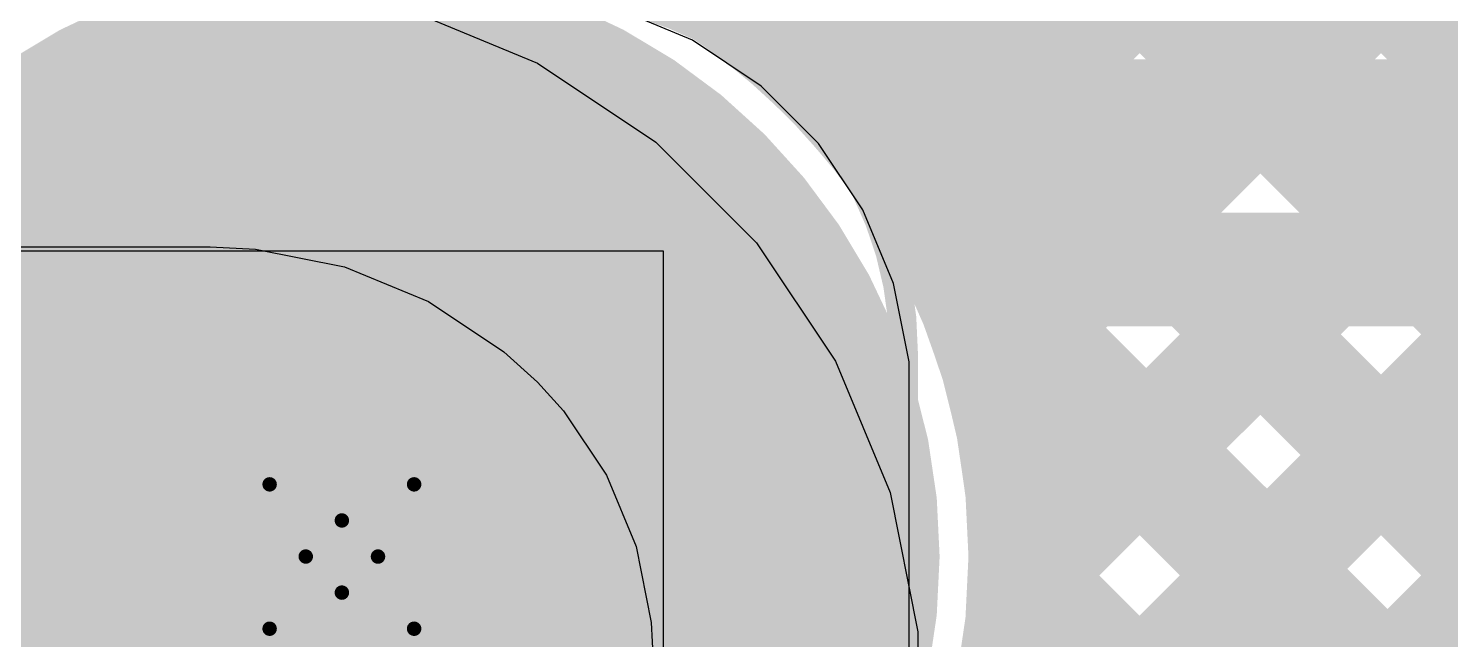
# Model space of a CAD drawing. Header units: millimetres. Extents: x 13 to 259, y -2 to 326.
# Drawn here: x 122.948 to 127.948, y 124.508 to 126.659 of the extents above; entities that cross this region are included whole.
import ezdxf

# ---------------------------------------------------------------- set-up
doc = ezdxf.new("R2010")
doc.units = ezdxf.units.MM
for name, color, linetype in [('BottomLayer', 5, 'Continuous'), ('BottomSolder', 6, 'Continuous'), ('ConnectLayer', 7, 'Continuous'), ('DrillDrawing', 1, 'Continuous'), ('Mechanical34', 56, 'Continuous'), ('MidLayer1', 16, 'Continuous'), ('MidLayer2', 76, 'Continuous'), ('MidLayer3', 90, 'Continuous'), ('MidLayer4', 156, 'Continuous'), ('MidLayer5', 130, 'Continuous'), ('MidLayer6', 216, 'Continuous'), ('MultiLayer', 9, 'Continuous'), ('TopLayer', 1, 'Continuous'), ('TopSolder', 216, 'Continuous')]:
    doc.layers.add(name, color=color, linetype=linetype)

# ---------------------------------------------------------------- blocks, each defined once
blk = doc.blocks.new('MTG240_400_159')
at = {"layer": 'BottomLayer', "const_width": 2}
blk.add_lwpolyline([(-0.95, 0, 1), (1.05, 0, 1)], format="xyb", close=True, dxfattribs=at)
at = {"layer": 'BottomSolder', "const_width": 2.1016}
blk.add_lwpolyline([(-1.0008, 0, 1), (1.1008, 0, 1)], format="xyb", close=True, dxfattribs=at)
at = {"layer": 'MidLayer1', "const_width": 2}
blk.add_lwpolyline([(-0.95, 0, 1), (1.05, 0, 1)], format="xyb", close=True, dxfattribs=at)
at = {"layer": 'MidLayer2', "const_width": 2}
blk.add_lwpolyline([(-0.95, 0, 1), (1.05, 0, 1)], format="xyb", close=True, dxfattribs=at)
at = {"layer": 'MidLayer3', "const_width": 2}
blk.add_lwpolyline([(-0.95, 0, 1), (1.05, 0, 1)], format="xyb", close=True, dxfattribs=at)
at = {"layer": 'MidLayer4', "const_width": 2}
blk.add_lwpolyline([(-0.95, 0, 1), (1.05, 0, 1)], format="xyb", close=True, dxfattribs=at)
at = {"layer": 'MidLayer5', "const_width": 2}
blk.add_lwpolyline([(-0.95, 0, 1), (1.05, 0, 1)], format="xyb", close=True, dxfattribs=at)
at = {"layer": 'MidLayer6', "const_width": 2}
blk.add_lwpolyline([(-0.95, 0, 1), (1.05, 0, 1)], format="xyb", close=True, dxfattribs=at)
at = {"layer": 'MultiLayer', "const_width": 2}
blk.add_lwpolyline([(-0.95, 0, 1), (1.05, 0, 1)], format="xyb", close=True, dxfattribs=at)
at = {"layer": 'TopLayer', "const_width": 2}
blk.add_lwpolyline([(-0.95, 0, 1), (1.05, 0, 1)], format="xyb", close=True, dxfattribs=at)
at = {"layer": 'TopSolder', "const_width": 2.1016}
blk.add_lwpolyline([(-1.0008, 0, 1), (1.1008, 0, 1)], format="xyb", close=True, dxfattribs=at)

msp = doc.modelspace()

# ---------------------------------------------------------------- linework, layer by layer
at = {"layer": 'ConnectLayer'}
for p, q in [((124.2759, 126.7274), (124.7382, 126.5359)), ((124.7382, 126.5359), (125.1542, 126.258)), ((125.1542, 126.258), (125.508, 125.9042)), ((125.508, 125.9042), (125.786, 125.4881)), ((125.1812, 125.875), (107.5, 125.875)), ((125.1812, 77.7), (125.1812, 125.875)), ((125.786, 125.4881), (125.9774, 125.0259)), ((125.9774, 125.0259), (126.075, 124.5352)), ((126.075, 124.5352), (126.075, 124.285))]:
    msp.add_line(p, q, dxfattribs=at)
at = {"layer": 'ConnectLayer', "const_width": 0.4}
for points in [[(125.6992, 126.5478), (131.1353, 131.9839)], [(125.6992, 126.5477), (131.1353, 131.9838)], [(126.0823, 126.0823), (131.5571, 131.5571)], [(126.0823, 126.0823), (131.5571, 131.5571)], [(126.0823, 126.0823), (131.5571, 131.5571)], [(126.5375, 126.5375), (131.42, 131.42)], [(126.3488, 125.5002), (132.0688, 131.2203)], [(126.3488, 125.5002), (132.0688, 131.2202)], [(127.1985, 126.35), (132.0688, 131.2203)], [(127.1985, 126.35), (132.0688, 131.2203)], [(125.6992, 126.5478), (128.9939, 129.8425)], [(126.4526, 124.7556), (131.3069, 129.6098)], [(126.4526, 124.7556), (131.3069, 129.6098)], [(128.0471, 126.35), (131.3069, 129.6098)], [(126.0823, 126.0823), (129.4182, 129.4182)], [(126.0823, 126.0823), (129.4182, 129.4182)], [(126.3488, 125.5002), (129.8425, 128.9939)], [(126.1126, 123.567), (131.4629, 128.9173)], [(126.1126, 123.567), (131.4629, 128.9173)], [(125.7827, 128.7753), (137.1066, 117.4514)], [(125.7827, 128.7753), (132.0266, 122.5314)], [(125.7827, 128.7753), (130.4179, 124.1401)], [(125.925, 128.6329), (128.2079, 126.35)], [(126.4526, 124.7556), (130.2667, 128.5697)], [(125.8442, 122.4501), (131.9167, 128.5226)], [(125.8442, 122.45), (131.9168, 128.5226)], [(125.6759, 128.0335), (131.6422, 122.0673)], [(125.676, 128.0335), (132.4645, 121.2449)], [(125.676, 128.0335), (129.9936, 123.7158)], [(126.1126, 123.567), (130.5313, 127.9858)], [(125.925, 127.7844), (127.3594, 126.35)], [(125.8442, 122.4501), (130.9556, 127.5615)], [(125.582, 127.279), (131.7744, 121.0865)], [(125.582, 127.279), (131.7744, 121.0865)], [(125.582, 127.279), (129.5694, 123.2916)], [(125.925, 127.15), (126.725, 126.35)], [(125.7014, 126.61), (126.3422, 125.9691)], [(126.725, 126.35), (132.0528, 126.35)], [(126.0823, 126.0823), (126.1557, 126.1557)], [(126.0823, 126.0823), (126.1557, 126.1557)], [(125.8442, 122.4501), (129.2041, 125.81)], [(126.1126, 123.567), (128.3556, 125.81)], [(126.3488, 125.5002), (126.6622, 125.8137)], [(126.4526, 124.7556), (127.5071, 125.81)], [(126.725, 125.81), (131.0808, 125.81)], [(127.0509, 125.81), (129.269, 123.592)], [(127.8994, 125.81), (129.6932, 124.0162)], [(126.2534, 125.759), (132.0225, 119.9899)], [(126.2534, 125.759), (132.0225, 119.9899)], [(126.2534, 125.759), (128.8447, 123.1677)], [(126.2534, 125.759), (129.1451, 122.8673)], [(126.4514, 124.7124), (131.6415, 119.5224)], [(126.4514, 124.7124), (131.6415, 119.5224)], [(126.4514, 124.7124), (128.4204, 122.7434)], [(126.4514, 124.7124), (128.7208, 122.443)]]:
    msp.add_lwpolyline(points, dxfattribs=at)
for points in [[(122.0764, 126.1708, -0.734703), (126.453, 124.8)], [(122.0764, 126.1708, -0.734703), (126.453, 124.8)], [(122.0764, 126.1708, -0.238484), (123.9844, 127.2021)], [(124.4939, 127.1617, -0.360791), (126.453, 124.8)], [(122.0764, 126.1708, -0.146663), (123.1559, 127.0305)], [(125.6307, 126.61, -0.21653), (126.453, 124.8)], [(126.725, 125.81, -0.199574), (126.3422, 125.9691)], [(126.725, 125.81, -0.198912), (126.3432, 125.9682)], [(126.453, 124.8, -1.269826), (121.9112, 125.8953)], [(123.5748, 122.4445, -0.497), (121.9112, 125.8953)], [(123.5748, 122.4445, -0.497), (121.9112, 125.8953)], [(126.453, 124.8, -1.269826), (121.9112, 125.8953)], [(126.453, 124.8, -0.438886), (123.8496, 122.4054)], [(126.453, 124.8, -0.327473), (124.7715, 122.5079)]]:
    msp.add_lwpolyline(points, format="xyb", dxfattribs=at)
at = {"layer": 'ConnectLayer', "const_width": 0.2}
for points in [[(125.5307, 126.61, 1), (125.7307, 126.61, 1)], [(125.6014, 126.61, 1), (125.8014, 126.61, 1)], [(125.5992, 126.5478, 1), (125.7992, 126.5478, 1)], [(125.5992, 126.5478, 1), (125.7992, 126.5478, 1)], [(125.5992, 126.5477, 1), (125.7992, 126.5477, 1)], [(126.4375, 126.5375, 1), (126.6375, 126.5375, 1)], [(126.625, 126.35, 1), (126.825, 126.35, 1)], [(126.625, 126.35, 1), (126.825, 126.35, 1)], [(127.0985, 126.35, 1), (127.2985, 126.35, 1)], [(127.0985, 126.35, 1), (127.2985, 126.35, 1)], [(127.2594, 126.35, 1), (127.4594, 126.35, 1)], [(127.9471, 126.35, 1), (128.1471, 126.35, 1)], [(126.0557, 126.1557, 1), (126.2557, 126.1557, 1)], [(126.0557, 126.1557, 1), (126.2557, 126.1557, 1)], [(125.9823, 126.0823, 1), (126.1823, 126.0823, 1)], [(125.9823, 126.0823, 1), (126.1823, 126.0823, 1)], [(125.9823, 126.0823, 1), (126.1823, 126.0823, 1)], [(125.9823, 126.0823, 1), (126.1823, 126.0823, 1)], [(125.9823, 126.0823, 1), (126.1823, 126.0823, 1)], [(125.9823, 126.0823, 1), (126.1823, 126.0823, 1)], [(125.9823, 126.0823, 1), (126.1823, 126.0823, 1)], [(126.2422, 125.9691, 1), (126.4422, 125.9691, 1)], [(126.2422, 125.9691, 1), (126.4422, 125.9691, 1)], [(126.2432, 125.9682, 1), (126.4432, 125.9682, 1)], [(126.5622, 125.8137, 1), (126.7622, 125.8137, 1)], [(126.625, 125.81, 1), (126.825, 125.81, 1)], [(126.625, 125.81, 1), (126.825, 125.81, 1)], [(126.625, 125.81, 1), (126.825, 125.81, 1)], [(126.9509, 125.81, 1), (127.1509, 125.81, 1)], [(127.4071, 125.81, 1), (127.6071, 125.81, 1)], [(127.7994, 125.81, 1), (127.9994, 125.81, 1)], [(126.1534, 125.759, 1), (126.3534, 125.759, 1)], [(126.1534, 125.759, 1), (126.3534, 125.759, 1)], [(126.1534, 125.759, 1), (126.3534, 125.759, 1)], [(126.1534, 125.759, 1), (126.3534, 125.759, 1)], [(126.2488, 125.5002, 1), (126.4488, 125.5002, 1)], [(126.2488, 125.5002, 1), (126.4488, 125.5002, 1)], [(126.2488, 125.5002, 1), (126.4488, 125.5002, 1)], [(126.2488, 125.5002, 1), (126.4488, 125.5002, 1)], [(126.353, 124.8, 1), (126.553, 124.8, 1)], [(126.353, 124.8, 1), (126.553, 124.8, 1)], [(126.353, 124.8, 1), (126.553, 124.8, 1)], [(126.353, 124.8, 1), (126.553, 124.8, 1)], [(126.353, 124.8, 1), (126.553, 124.8, 1)], [(126.353, 124.8, 1), (126.553, 124.8, 1)], [(126.353, 124.8, 1), (126.553, 124.8, 1)], [(126.353, 124.8, 1), (126.553, 124.8, 1)], [(126.3526, 124.7556, 1), (126.5526, 124.7556, 1)], [(126.3526, 124.7556, 1), (126.5526, 124.7556, 1)], [(126.3526, 124.7556, 1), (126.5526, 124.7556, 1)], [(126.3526, 124.7556, 1), (126.5526, 124.7556, 1)], [(126.3514, 124.7124, 1), (126.5514, 124.7124, 1)], [(126.3514, 124.7124, 1), (126.5514, 124.7124, 1)], [(126.3514, 124.7124, 1), (126.5514, 124.7124, 1)], [(126.3514, 124.7124, 1), (126.5514, 124.7124, 1)]]:
    msp.add_lwpolyline(points, format="xyb", close=True, dxfattribs=at)
at = {"layer": 'DrillDrawing', "const_width": 0.0508}
for points in [[(123.796, 125.054), (124.05, 124.927)], [(123.796, 125.054), (123.923, 124.8)], [(124.05, 124.927), (124.304, 125.054)], [(124.177, 124.8), (124.304, 125.054)], [(123.796, 124.546), (123.923, 124.8)], [(124.177, 124.8), (124.304, 124.546)], [(123.796, 124.546), (124.05, 124.673)], [(124.05, 124.673), (124.304, 124.546)]]:
    msp.add_lwpolyline(points, dxfattribs=at)
at = {"layer": 'DrillDrawing', "const_width": 0.0254}
for points in [[(123.7833, 125.054, 1), (123.8087, 125.054, 1)], [(123.7833, 125.054, 1), (123.8087, 125.054, 1)], [(124.2913, 125.054, 1), (124.3167, 125.054, 1)], [(124.2913, 125.054, 1), (124.3167, 125.054, 1)], [(124.0373, 124.927, 1), (124.0627, 124.927, 1)], [(124.0373, 124.927, 1), (124.0627, 124.927, 1)], [(123.9103, 124.8, 1), (123.9357, 124.8, 1)], [(123.9103, 124.8, 1), (123.9357, 124.8, 1)], [(124.1643, 124.8, 1), (124.1897, 124.8, 1)], [(124.1643, 124.8, 1), (124.1897, 124.8, 1)], [(124.0373, 124.673, 1), (124.0627, 124.673, 1)], [(124.0373, 124.673, 1), (124.0627, 124.673, 1)], [(123.7833, 124.546, 1), (123.8087, 124.546, 1)], [(123.7833, 124.546, 1), (123.8087, 124.546, 1)], [(124.2913, 124.546, 1), (124.3167, 124.546, 1)], [(124.2913, 124.546, 1), (124.3167, 124.546, 1)]]:
    msp.add_lwpolyline(points, format="xyb", close=True, dxfattribs=at)
at = {"layer": 'Mechanical34'}
for points, const_width in [([(126.0896, 124.8, 1), (122.0605, 124.8, 1)], 0.1), ([(125.2666, 124.8, 1), (122.8666, 124.8, 1)], 0.1), ([(126, 125.5227, 1), (126.05, 125.5227, 1)], 0.05), ([(126, 125.5227, 1), (126.05, 125.5227, 1)], 0.05), ([(124.0416, 124.8, 1), (124.0916, 124.8, 1)], 0.05), ([(124.0496, 124.8, 1), (124.0996, 124.8, 1)], 0.05), ([(124.0496, 124.8, 1), (124.0996, 124.8, 1)], 0.05), ([(124.0496, 124.8, 1), (124.0996, 124.8, 1)], 0.05), ([(125.2416, 124.8, 1), (125.2916, 124.8, 1)], 0.05), ([(125.9916, 124.8, 1), (126.0416, 124.8, 1)], 0.05), ([(126.0646, 124.8, 1), (126.1146, 124.8, 1)], 0.05)]:
    msp.add_lwpolyline(points, format="xyb", close=True, dxfattribs=dict(at, const_width=const_width))
at = {"layer": 'Mechanical34', "const_width": 0.1}
for points in [[(124.0746, 124.8), (124.0746, 126.75)], [(126.025, 78.07), (126.025, 125.5227)], [(122.1166, 124.8), (124.0666, 124.8)], [(124.0746, 124.8), (126.0166, 124.8)], [(124.0746, 122.85), (124.0746, 124.8)]]:
    msp.add_lwpolyline(points, dxfattribs=at)
msp.add_lwpolyline([(124.755, 126.7927, -0.414214), (126.025, 125.5227)], format="xyb", dxfattribs=at)
at = {"layer": 'MidLayer2', "const_width": 0.2}
msp.add_lwpolyline([(125.16, 127.04), (128.475, 123.725)], dxfattribs=at)
at = {"layer": 'MidLayer4', "const_width": 0.2}
msp.add_lwpolyline([(124.9779, 122.56), (130.2429, 127.825)], dxfattribs=at)
at = {"layer": 'TopLayer'}
for p, q in [((125.2825, 126.6172), (125.0142, 126.7283)), ((125.524, 126.4558), (125.2825, 126.6172)), ((125.6266, 126.3532), (125.524, 126.4558)), ((125.7259, 126.2539), (125.6266, 126.3532)), ((125.882, 126.0203), (125.7259, 126.2539)), ((125.9895, 125.7608), (125.882, 126.0203)), ((94.176, 125.8898), (123.5875, 125.8898)), ((123.5875, 125.8898), (123.7469, 125.8819)), ((123.7469, 125.8819), (124.0597, 125.8197)), ((124.0597, 125.8197), (124.3543, 125.6977)), ((126.0443, 125.4854), (125.9895, 125.7608)), ((124.3543, 125.6977), (124.6194, 125.5205)), ((124.6194, 125.5205), (124.7376, 125.4133)), ((126.0443, 125.3449), (126.0443, 125.4854)), ((124.7376, 125.4133), (124.7376, 125.4134)), ((124.7376, 125.4134), (124.8291, 125.3125)), ((124.8291, 125.3125), (124.9802, 125.0863)), ((126.0443, 90.8016), (126.0443, 125.3449)), ((124.9802, 125.0863), (125.0843, 124.835)), ((125.0843, 124.835), (125.1374, 124.5682)), ((125.1374, 124.5682), (125.144, 124.4322))]:
    msp.add_line(p, q, dxfattribs=at)

# ---------------------------------------------------------------- block references
msp.add_blockref('MTG240_400_159', (124, 124.8))

doc.saveas('drawing.dxf')
